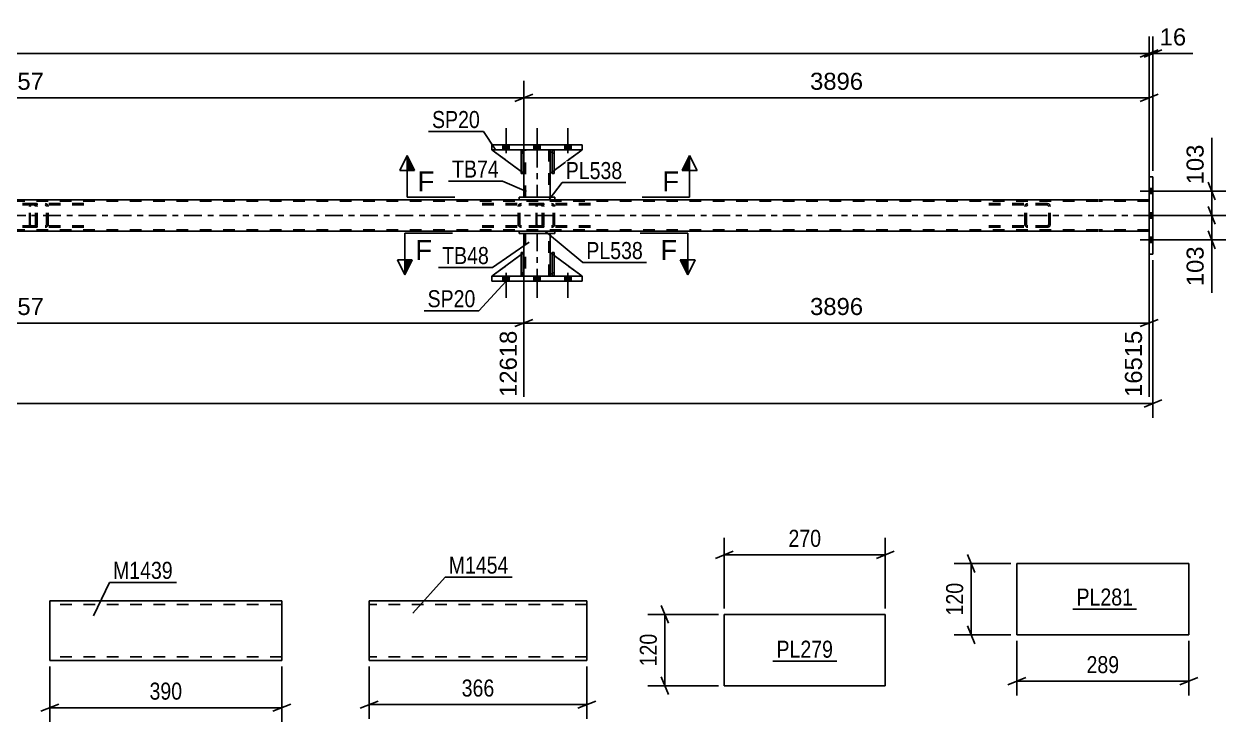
# Model space of a CAD drawing. Header units: millimetres. Extents: x 0 to 841, y 0 to 594.
# Drawn here: x 508.8 to 710.8, y 143.6 to 260.9 of the extents above; entities that cross this region are included whole.
import ezdxf

# ---------------------------------------------------------------- set-up
doc = ezdxf.new("R2010")
doc.units = ezdxf.units.MM
doc.linetypes.add('DXK_LINE_DOT2', pattern=[3.9198, 1.9599, -1.9599])
doc.linetypes.add('DXK_LINE_DOT3', pattern=[5.9187, 2.979, -0.9799, 0.9799, -0.9799])
doc.styles.add('Arial', font='ARIAL.TTF', dxfattribs={"height": 0.2})
doc.styles.add('Arial Narrow', font='ARIALN.TTF', dxfattribs={"height": 0.2})

# ---------------------------------------------------------------- blocks, each defined once
blk = doc.blocks.new('Part-317311778-6881 - 6875')
at = {"color": 2, "linetype": 'Continuous'}
for p, q in [((566.83, 163.92), (566.83, 162.72)), ((603.43, 163.92), (566.83, 163.92)), ((603.43, 163.82), (603.43, 163.92)), ((603.43, 163.82), (603.43, 162.72)), ((566.83, 154.66), (566.83, 162.72)), ((603.43, 162.72), (603.43, 153.92)), ((566.83, 154.01), (566.83, 154.66)), ((566.83, 153.92), (566.83, 154.01)), ((603.43, 153.92), (566.83, 153.92))]:
    blk.add_line(p, q, dxfattribs=at)
at = {"color": 7, "linetype": 'DXK_LINE_DOT2'}
for p, q in [((603.43, 163.32), (566.83, 163.32)), ((603.43, 163.56), (603.43, 162.72)), ((566.83, 154.66), (566.83, 154.27)), ((566.83, 154.52), (566.83, 154.56)), ((603.43, 154.52), (566.83, 154.52)), ((566.83, 153.92), (566.83, 153.92)), ((603.43, 154.56), (603.43, 154.66)), ((603.43, 154.52), (603.43, 154.56)), ((603.43, 154.52), (603.43, 154.56))]:
    blk.add_line(p, q, dxfattribs=at)
blk = doc.blocks.new('Part-317311778-4478 - 4224')
at = {"color": 2, "linetype": 'Continuous'}
for p, q in [((115.52, 231.39), (689.3, 231.39)), ((689.4, 231.39), (697.92, 231.39)), ((592.05, 226.11), (427.78, 226.11)), ((689.3, 226.11), (598.05, 226.11)), ((697.92, 226.11), (689.4, 226.11))]:
    blk.add_line(p, q, dxfattribs=at)
at = {"color": 7, "linetype": 'DXK_LINE_DOT2'}
for p, q in [((689.3, 231.15), (115.52, 231.15)), ((697.92, 231.15), (689.4, 231.15)), ((697.92, 231.39), (697.92, 226.11)), ((697.92, 226.11), (697.92, 231.39)), ((697.92, 231.15), (697.92, 231.15)), ((689.3, 226.35), (115.52, 226.35)), ((697.92, 226.35), (689.4, 226.35)), ((697.92, 226.35), (697.92, 226.35)), ((598.05, 226.11), (592.05, 226.11)), ((697.92, 226.11), (697.92, 226.11))]:
    blk.add_line(p, q, dxfattribs=at)
at = {"color": 7, "linetype": 'DXK_LINE_DOT3'}
for p, q in [((115.52, 228.75), (689.3, 228.75)), ((689.4, 228.75), (697.92, 228.75))]:
    blk.add_line(p, q, dxfattribs=at)
blk = doc.blocks.new('Bolt-317311778-4229 - 4224')
at = {"linetype": 'Continuous'}
for points in [[(590.37, 240.59), (589.33, 240.59), (589.33, 239.79), (590.37, 239.79)], [(590.37, 240.59), (589.33, 240.59), (589.33, 239.79), (590.37, 239.79)], [(590.37, 240.59), (589.33, 240.59), (589.33, 239.79), (590.37, 239.79)], [(595.57, 240.59), (594.53, 240.59), (594.53, 239.79), (595.57, 239.79)], [(595.57, 240.59), (594.53, 240.59), (594.53, 239.79), (595.57, 239.79)], [(600.77, 240.59), (599.73, 240.59), (599.73, 239.79), (600.77, 239.79)], [(600.77, 240.59), (599.73, 240.59), (599.73, 239.79), (600.77, 239.79)], [(600.77, 240.59), (599.73, 240.59), (599.73, 239.79), (600.77, 239.79)]]:
    blk.add_hatch(color=1, dxfattribs=at).paths.add_polyline_path(points)
at = {"color": 1, "linetype": 'Continuous'}
for p, q in [((589.85, 239.19), (589.85, 243.39)), ((589.85, 239.19), (589.85, 243.39)), ((589.85, 239.19), (589.85, 243.39)), ((595.05, 239.19), (595.05, 243.39)), ((595.05, 239.19), (595.05, 243.39)), ((600.25, 239.19), (600.25, 243.39)), ((600.25, 239.19), (600.25, 243.39)), ((600.25, 239.19), (600.25, 243.39)), ((589.33, 239.79), (589.33, 240.59)), ((589.33, 239.79), (589.33, 240.59)), ((589.33, 239.79), (589.33, 240.59)), ((590.37, 239.79), (590.37, 240.59)), ((590.37, 239.79), (590.37, 240.59)), ((590.37, 239.79), (590.37, 240.59)), ((594.53, 239.79), (594.53, 240.59)), ((594.53, 239.79), (594.53, 240.59)), ((595.57, 239.79), (595.57, 240.59)), ((595.57, 239.79), (595.57, 240.59)), ((599.73, 239.79), (599.73, 240.59)), ((599.73, 239.79), (599.73, 240.59)), ((599.73, 239.79), (599.73, 240.59)), ((600.77, 239.79), (600.77, 240.59)), ((600.77, 239.79), (600.77, 240.59)), ((600.77, 239.79), (600.77, 240.59))]:
    blk.add_line(p, q, dxfattribs=at)
blk = doc.blocks.new('Bolt-317311778-4246 - 4224')
at = {"linetype": 'Continuous'}
for points in [[(589.33, 217.71), (590.37, 217.71), (590.37, 218.51), (589.33, 218.51)], [(589.33, 217.71), (590.37, 217.71), (590.37, 218.51), (589.33, 218.51)], [(589.33, 217.71), (590.37, 217.71), (590.37, 218.51), (589.33, 218.51)], [(594.53, 217.71), (595.57, 217.71), (595.57, 218.51), (594.53, 218.51)], [(594.53, 217.71), (595.57, 217.71), (595.57, 218.51), (594.53, 218.51)], [(599.73, 217.71), (600.77, 217.71), (600.77, 218.51), (599.73, 218.51)], [(599.73, 217.71), (600.77, 217.71), (600.77, 218.51), (599.73, 218.51)], [(599.73, 217.71), (600.77, 217.71), (600.77, 218.51), (599.73, 218.51)]]:
    blk.add_hatch(color=1, dxfattribs=at).paths.add_polyline_path(points)
at = {"color": 1, "linetype": 'Continuous'}
for p, q in [((589.33, 218.51), (589.33, 217.71)), ((589.33, 218.51), (589.33, 217.71)), ((589.33, 218.51), (589.33, 217.71)), ((589.85, 219.11), (589.85, 214.91)), ((589.85, 219.11), (589.85, 214.91)), ((589.85, 219.11), (589.85, 214.91)), ((590.37, 218.51), (590.37, 217.71)), ((590.37, 218.51), (590.37, 217.71)), ((590.37, 218.51), (590.37, 217.71)), ((594.53, 218.51), (594.53, 217.71)), ((594.53, 218.51), (594.53, 217.71)), ((595.05, 219.11), (595.05, 214.91)), ((595.05, 219.11), (595.05, 214.91)), ((595.57, 218.51), (595.57, 217.71)), ((595.57, 218.51), (595.57, 217.71)), ((599.73, 218.51), (599.73, 217.71)), ((599.73, 218.51), (599.73, 217.71)), ((599.73, 218.51), (599.73, 217.71)), ((600.25, 219.11), (600.25, 214.91)), ((600.25, 219.11), (600.25, 214.91)), ((600.25, 219.11), (600.25, 214.91)), ((600.77, 218.51), (600.77, 217.71)), ((600.77, 218.51), (600.77, 217.71)), ((600.77, 218.51), (600.77, 217.71))]:
    blk.add_line(p, q, dxfattribs=at)
blk = doc.blocks.new('Part-317311778-4274 - 4224')
at = {"color": 2, "linetype": 'Continuous'}
for p, q in [((697.92, 235.25), (697.92, 235.25)), ((697.92, 222.25), (697.92, 235.25)), ((698.56, 235.25), (697.92, 235.25)), ((698.56, 235.25), (698.56, 235.25)), ((698.56, 235.25), (698.56, 222.25)), ((697.92, 222.25), (697.92, 222.25)), ((697.92, 222.25), (698.56, 222.25)), ((698.56, 222.25), (698.56, 222.25))]:
    blk.add_line(p, q, dxfattribs=at)
at = {"color": 7, "linetype": 'DXK_LINE_DOT2'}
for p, q in [((697.92, 222.25), (697.92, 235.25)), ((698.56, 222.25), (698.56, 235.25))]:
    blk.add_line(p, q, dxfattribs=at)
blk = doc.blocks.new('Part-317311778-4396 - 4224')
at = {"color": 7, "linetype": 'DXK_LINE_DOT2'}
for p, q in [((597.92, 222.51), (597.6, 222.51)), ((597.6, 219.11), (597.6, 222.51)), ((597.6, 222.51), (597.6, 218.51)), ((597.92, 222.51), (597.92, 219.11)), ((597.92, 218.51), (597.92, 222.51)), ((597.92, 219.11), (597.6, 219.11)), ((597.6, 218.51), (597.6, 219.11)), ((597.92, 218.51), (597.6, 218.51)), ((597.92, 219.11), (597.92, 218.51)), ((597.92, 218.51), (597.92, 218.51))]:
    blk.add_line(p, q, dxfattribs=at)
blk = doc.blocks.new('Part-317311778-4276 - 4224')
at = {"color": 7, "linetype": 'DXK_LINE_DOT2'}
for p, q in [((680.79, 230.75), (669.94, 230.75)), ((680.79, 230.51), (669.94, 230.51)), ((677.08, 230.45), (677.04, 230.27)), ((677.04, 227.23), (677.04, 230.27)), ((677.3, 230.27), (677.32, 230.36)), ((677.3, 227.23), (677.3, 230.27)), ((677.32, 230.36), (677.37, 230.44)), ((677.55, 230.75), (677.36, 230.71)), ((677.37, 230.44), (677.46, 230.49)), ((677.46, 230.49), (677.55, 230.51)), ((680.98, 230.71), (680.79, 230.75)), ((680.79, 230.51), (680.89, 230.49)), ((680.89, 230.49), (680.97, 230.44)), ((680.97, 230.44), (681.03, 230.36)), ((681.03, 230.36), (681.04, 230.27)), ((681.04, 227.23), (681.04, 230.27)), ((681.3, 230.27), (681.26, 230.45)), ((681.3, 227.23), (681.3, 230.27)), ((680.79, 226.99), (669.94, 226.99)), ((680.79, 226.75), (669.94, 226.75)), ((677.04, 227.23), (677.08, 227.04)), ((677.32, 227.14), (677.3, 227.23)), ((677.37, 227.06), (677.32, 227.14)), ((677.36, 226.78), (677.55, 226.75)), ((677.46, 227.01), (677.37, 227.06)), ((677.55, 226.99), (677.46, 227.01)), ((680.89, 227.01), (680.79, 226.99)), ((680.79, 226.75), (680.98, 226.78)), ((680.97, 227.06), (680.89, 227.01)), ((681.03, 227.14), (680.97, 227.06)), ((681.04, 227.23), (681.03, 227.14)), ((681.26, 227.04), (681.3, 227.23))]:
    blk.add_line(p, q, dxfattribs=at)
for centre, start, end in [((677.53, 230.25), 110.7583, 155.6801), ((680.81, 230.25), 24.3199, 69.2417), ((677.53, 227.25), 204.3199, 249.2417), ((680.81, 227.25), 290.7583, 335.6801)]:
    blk.add_arc(centre, 0.496, start, end, dxfattribs=at)
blk = doc.blocks.new('Part-317311778-4398 - 4224')
at = {"color": 7, "linetype": 'DXK_LINE_DOT2'}
for p, q in [((592.72, 222.41), (592.4, 222.18)), ((592.85, 219.11), (592.85, 222.51)), ((587.45, 218.51), (587.45, 218.51)), ((587.45, 218.51), (592.25, 218.51)), ((592.85, 219.11), (592.25, 218.51)), ((592.72, 218.98), (592.4, 218.66))]:
    blk.add_line(p, q, dxfattribs=at)
at = {"color": 2, "linetype": 'Continuous'}
for p, q in [((592.85, 222.51), (592.72, 222.41)), ((592.85, 219.11), (592.85, 222.51)), ((592.4, 222.18), (587.45, 218.51)), ((592.4, 218.66), (592.25, 218.51)), ((592.85, 219.11), (592.72, 218.98)), ((592.85, 219.11), (592.85, 219.11))]:
    blk.add_line(p, q, dxfattribs=at)
blk = doc.blocks.new('Part-317311778-4341 - 4224')
at = {"color": 7, "linetype": 'DXK_LINE_DOT2'}
for p, q in [((509.79, 230.45), (509.77, 230.27)), ((509.77, 227.23), (509.77, 230.27)), ((509.85, 230.61), (509.79, 230.45)), ((509.94, 230.71), (509.85, 230.61)), ((509.9, 230.27), (509.91, 230.36)), ((509.9, 227.23), (509.9, 230.27)), ((509.91, 230.36), (509.94, 230.44)), ((510.04, 230.75), (509.94, 230.71)), ((509.94, 230.44), (509.99, 230.49)), ((509.99, 230.49), (510.04, 230.51)), ((518.9, 230.75), (510.04, 230.75)), ((518.9, 230.51), (510.04, 230.51)), ((511.03, 230.51), (511.03, 230.75)), ((512.57, 230.71), (512.37, 230.75)), ((512.37, 230.51), (512.47, 230.49)), ((512.47, 230.49), (512.55, 230.44)), ((512.55, 230.44), (512.61, 230.36)), ((512.61, 230.36), (512.63, 230.27)), ((512.63, 227.23), (512.63, 230.27)), ((512.88, 230.27), (512.84, 230.45)), ((512.88, 227.23), (512.88, 230.27)), ((509.77, 227.23), (509.79, 227.04)), ((509.79, 227.04), (509.85, 226.89)), ((509.85, 226.89), (509.94, 226.78)), ((509.91, 227.14), (509.9, 227.23)), ((509.94, 227.06), (509.91, 227.14)), ((509.99, 227.01), (509.94, 227.06)), ((509.94, 226.78), (510.04, 226.75)), ((510.04, 226.99), (509.99, 227.01)), ((518.9, 226.99), (510.04, 226.99)), ((518.9, 226.75), (510.04, 226.75)), ((511.03, 226.75), (511.03, 226.99)), ((512.47, 227.01), (512.37, 226.99)), ((512.37, 226.75), (512.57, 226.78)), ((512.55, 227.06), (512.47, 227.01)), ((512.61, 227.14), (512.55, 227.06)), ((512.63, 227.23), (512.61, 227.14)), ((512.84, 227.04), (512.88, 227.23))]:
    blk.add_line(p, q, dxfattribs=at)
for centre, start, end in [((512.39, 230.25), 23.8494, 68.8059), ((512.39, 227.24), 291.1941, 336.1506)]:
    blk.add_arc(centre, 0.492, start, end, dxfattribs=at)
blk = doc.blocks.new('Part-317311778-4359 - 4224')
at = {"color": 2, "linetype": 'Continuous'}
for p, q in [((587.45, 218.51), (602.65, 218.51)), ((587.45, 218.51), (587.45, 217.71)), ((602.65, 218.51), (602.65, 217.71)), ((602.65, 217.71), (587.45, 217.71))]:
    blk.add_line(p, q, dxfattribs=at)
at = {"color": 7, "linetype": 'DXK_LINE_DOT2'}
for p, q in [((587.45, 217.71), (587.45, 218.51)), ((602.65, 218.51), (602.65, 217.71))]:
    blk.add_line(p, q, dxfattribs=at)
blk = doc.blocks.new('Part-317311778-4402 - 4224')
at = {"color": 7, "linetype": 'DXK_LINE_DOT2'}
for p, q in [((592.85, 235.79), (587.45, 239.79)), ((587.45, 239.79), (592.25, 239.79)), ((592.25, 239.79), (592.85, 239.19)), ((592.85, 239.19), (592.25, 239.79)), ((592.85, 239.19), (592.85, 235.79)), ((592.85, 239.19), (592.85, 239.19)), ((592.85, 239.19), (592.85, 235.79))]:
    blk.add_line(p, q, dxfattribs=at)
blk = doc.blocks.new('Part-317311778-4400 - 4224')
at = {"color": 2, "linetype": 'Continuous'}
for p, q in [((597.25, 219.11), (597.25, 222.51)), ((597.25, 222.51), (597.6, 222.25)), ((602.65, 218.51), (597.92, 222.01)), ((597.6, 218.75), (597.25, 219.11))]:
    blk.add_line(p, q, dxfattribs=at)
at = {"color": 7, "linetype": 'DXK_LINE_DOT2'}
for p, q in [((597.92, 222.01), (597.6, 222.25)), ((597.6, 218.75), (597.85, 218.51)), ((597.85, 218.51), (602.65, 218.51))]:
    blk.add_line(p, q, dxfattribs=at)
blk = doc.blocks.new('Part-317311778-4354 - 4224')
at = {"color": 7, "linetype": 'DXK_LINE_DOT2'}
for p, q in [((597.85, 239.79), (597.25, 239.19)), ((597.25, 235.79), (602.65, 239.79)), ((597.25, 239.19), (597.25, 235.79)), ((602.65, 239.79), (597.85, 239.79))]:
    blk.add_line(p, q, dxfattribs=at)
blk = doc.blocks.new('Part-317311778-4303 - 4224')
at = {"color": 7, "linetype": 'DXK_LINE_DOT2'}
for p, q in [((594.92, 230.45), (594.9, 230.27)), ((594.9, 227.23), (594.9, 230.27)), ((594.98, 230.61), (594.92, 230.45)), ((595.07, 230.71), (594.98, 230.61)), ((595.04, 230.27), (595.05, 230.36)), ((595.04, 227.23), (595.04, 230.27)), ((595.05, 230.36), (595.08, 230.44)), ((595.17, 230.75), (595.07, 230.71)), ((595.08, 230.44), (595.12, 230.49)), ((595.12, 230.49), (595.17, 230.51)), ((604.03, 230.75), (595.17, 230.75)), ((604.03, 230.51), (595.17, 230.51)), ((596.17, 230.51), (596.17, 230.75)), ((597.7, 230.71), (597.51, 230.75)), ((597.51, 230.51), (597.6, 230.49)), ((597.6, 230.49), (597.69, 230.44)), ((597.69, 230.44), (597.74, 230.36)), ((597.74, 230.36), (597.76, 230.27)), ((597.76, 227.23), (597.76, 230.27)), ((598.01, 230.27), (597.97, 230.45)), ((598.01, 227.23), (598.01, 230.27)), ((594.9, 227.23), (594.92, 227.04)), ((594.92, 227.04), (594.98, 226.89)), ((594.98, 226.89), (595.07, 226.78)), ((595.05, 227.14), (595.04, 227.23)), ((595.08, 227.06), (595.05, 227.14)), ((595.07, 226.78), (595.17, 226.75)), ((595.12, 227.01), (595.08, 227.06)), ((595.17, 226.99), (595.12, 227.01)), ((604.03, 226.99), (595.17, 226.99)), ((604.03, 226.75), (595.17, 226.75)), ((596.17, 226.75), (596.17, 226.99)), ((597.6, 227.01), (597.51, 226.99)), ((597.51, 226.75), (597.7, 226.78)), ((597.69, 227.06), (597.6, 227.01)), ((597.74, 227.14), (597.69, 227.06)), ((597.76, 227.23), (597.74, 227.14)), ((597.97, 227.04), (598.01, 227.23))]:
    blk.add_line(p, q, dxfattribs=at)
for centre, start, end in [((597.52, 230.25), 23.8494, 68.8059), ((597.52, 227.24), 291.1941, 336.1506)]:
    blk.add_arc(centre, 0.492, start, end, dxfattribs=at)
blk = doc.blocks.new('Part-317311778-4336 - 4224')
at = {"color": 7, "linetype": 'DXK_LINE_DOT2'}
for p, q in [((595.66, 230.75), (584.8, 230.75)), ((595.66, 230.51), (584.8, 230.51)), ((591.95, 230.45), (591.91, 230.27)), ((591.91, 227.23), (591.91, 230.27)), ((592.16, 230.27), (592.18, 230.36)), ((592.16, 227.23), (592.16, 230.27)), ((592.18, 230.36), (592.24, 230.44)), ((592.42, 230.75), (592.22, 230.71)), ((592.24, 230.44), (592.32, 230.49)), ((592.32, 230.49), (592.42, 230.51)), ((595.85, 230.71), (595.66, 230.75)), ((595.66, 230.51), (595.75, 230.49)), ((595.75, 230.49), (595.84, 230.44)), ((595.84, 230.44), (595.89, 230.36)), ((595.89, 230.36), (595.91, 230.27)), ((595.91, 227.23), (595.91, 230.27)), ((596.17, 230.27), (596.13, 230.45)), ((596.17, 227.23), (596.17, 230.27)), ((595.66, 226.99), (584.8, 226.99)), ((595.66, 226.75), (584.8, 226.75)), ((591.91, 227.23), (591.95, 227.04)), ((592.18, 227.14), (592.16, 227.23)), ((592.24, 227.06), (592.18, 227.14)), ((592.22, 226.78), (592.42, 226.75)), ((592.32, 227.01), (592.24, 227.06)), ((592.42, 226.99), (592.32, 227.01)), ((595.75, 227.01), (595.66, 226.99)), ((595.66, 226.75), (595.85, 226.78)), ((595.84, 227.06), (595.75, 227.01)), ((595.89, 227.14), (595.84, 227.06)), ((595.91, 227.23), (595.89, 227.14)), ((596.13, 227.04), (596.17, 227.23))]:
    blk.add_line(p, q, dxfattribs=at)
for centre, start, end in [((592.4, 230.25), 110.7583, 155.6801), ((595.67, 230.25), 24.3199, 69.2417), ((592.4, 227.25), 204.3199, 249.2417), ((595.67, 227.25), 290.7583, 335.6801)]:
    blk.add_arc(centre, 0.496, start, end, dxfattribs=at)
blk = doc.blocks.new('Part-317311778-4337 - 4224')
at = {"color": 7, "linetype": 'DXK_LINE_DOT2'}
for p, q in [((510.52, 230.75), (499.67, 230.75)), ((510.52, 230.51), (499.67, 230.51)), ((506.81, 230.45), (506.78, 230.27)), ((506.78, 227.23), (506.78, 230.27)), ((507.03, 230.27), (507.05, 230.36)), ((507.03, 227.23), (507.03, 230.27)), ((507.05, 230.36), (507.11, 230.44)), ((507.29, 230.75), (507.09, 230.71)), ((507.11, 230.44), (507.19, 230.49)), ((507.19, 230.49), (507.29, 230.51)), ((510.72, 230.71), (510.52, 230.75)), ((510.52, 230.51), (510.62, 230.49)), ((510.62, 230.49), (510.7, 230.44)), ((510.7, 230.44), (510.76, 230.36)), ((510.76, 230.36), (510.78, 230.27)), ((510.78, 227.23), (510.78, 230.27)), ((511.03, 230.27), (510.99, 230.45)), ((511.03, 227.23), (511.03, 230.27)), ((510.52, 226.99), (499.67, 226.99)), ((510.52, 226.75), (499.67, 226.75)), ((506.78, 227.23), (506.81, 227.04)), ((507.05, 227.14), (507.03, 227.23)), ((507.11, 227.06), (507.05, 227.14)), ((507.09, 226.78), (507.29, 226.75)), ((507.19, 227.01), (507.11, 227.06)), ((507.29, 226.99), (507.19, 227.01)), ((510.62, 227.01), (510.52, 226.99)), ((510.52, 226.75), (510.72, 226.78)), ((510.7, 227.06), (510.62, 227.01)), ((510.76, 227.14), (510.7, 227.06)), ((510.78, 227.23), (510.76, 227.14)), ((510.99, 227.04), (511.03, 227.23))]:
    blk.add_line(p, q, dxfattribs=at)
for centre, start, end in [((507.27, 230.25), 110.7583, 155.6801), ((510.54, 230.25), 24.3199, 69.2417), ((507.27, 227.25), 204.3199, 249.2417), ((510.54, 227.25), 290.7583, 335.6801)]:
    blk.add_arc(centre, 0.496, start, end, dxfattribs=at)
blk = doc.blocks.new('Part-317311778-4364 - 4224')
at = {"color": 2, "linetype": 'Continuous'}
for p, q in [((587.45, 239.79), (587.45, 240.59)), ((587.45, 240.59), (602.65, 240.59)), ((602.65, 240.59), (602.65, 239.79)), ((602.65, 239.79), (587.45, 239.79))]:
    blk.add_line(p, q, dxfattribs=at)
blk = doc.blocks.new('Part-317311778-4397 - 4224')
at = {"color": 7, "linetype": 'DXK_LINE_DOT2'}
for p, q in [((592.72, 222.51), (592.4, 222.51)), ((592.4, 219.11), (592.4, 222.51)), ((592.4, 218.51), (592.4, 222.51)), ((592.72, 222.51), (592.72, 219.11)), ((592.72, 218.51), (592.72, 222.51)), ((592.72, 219.11), (592.4, 219.11)), ((592.4, 218.51), (592.4, 219.11)), ((592.72, 218.51), (592.4, 218.51)), ((592.72, 219.11), (592.72, 218.51)), ((592.72, 218.51), (592.72, 218.51))]:
    blk.add_line(p, q, dxfattribs=at)
blk = doc.blocks.new('Part-317311778-4399 - 4224')
at = {"color": 7, "linetype": 'DXK_LINE_DOT2'}
for p, q in [((592.85, 222.51), (587.45, 218.51)), ((592.85, 219.11), (592.85, 222.51)), ((592.85, 222.51), (592.85, 219.11)), ((587.45, 218.51), (592.25, 218.51)), ((592.25, 218.51), (592.85, 219.11)), ((592.85, 219.11), (592.25, 218.51)), ((592.85, 219.11), (592.85, 219.11))]:
    blk.add_line(p, q, dxfattribs=at)
blk = doc.blocks.new('Part-317311778-4401 - 4224')
at = {"color": 7, "linetype": 'DXK_LINE_DOT2'}
for p, q in [((597.25, 219.11), (597.25, 222.51)), ((597.25, 222.51), (602.65, 218.51)), ((597.85, 218.51), (597.25, 219.11)), ((602.65, 218.51), (597.85, 218.51))]:
    blk.add_line(p, q, dxfattribs=at)
blk = doc.blocks.new('Part-317311778-4403 - 4224')
at = {"color": 2, "linetype": 'Continuous'}
for p, q in [((597.6, 239.54), (597.25, 239.19)), ((597.25, 239.19), (597.25, 235.79)), ((602.65, 239.79), (597.92, 236.29)), ((597.25, 235.79), (597.6, 236.05))]:
    blk.add_line(p, q, dxfattribs=at)
at = {"color": 7, "linetype": 'DXK_LINE_DOT2'}
for p, q in [((597.85, 239.79), (597.6, 239.54)), ((602.65, 239.79), (597.85, 239.79)), ((602.65, 239.79), (602.65, 239.79)), ((602.65, 239.79), (602.65, 239.79)), ((597.92, 236.29), (597.6, 236.05))]:
    blk.add_line(p, q, dxfattribs=at)
blk = doc.blocks.new('Part-317311778-4408 - 4224')
at = {"color": 2, "linetype": 'Continuous'}
for p, q in [((598.05, 226.11), (592.05, 226.11)), ((592.05, 226.11), (592.05, 225.71)), ((598.05, 225.71), (592.05, 225.71)), ((598.05, 226.11), (598.05, 225.71))]:
    blk.add_line(p, q, dxfattribs=at)
blk = doc.blocks.new('Part-317311778-4423 - 4224')
at = {"color": 2, "linetype": 'Continuous'}
for p, q in [((592.85, 222.51), (592.85, 225.71)), ((597.25, 222.51), (597.25, 225.71)), ((592.85, 218.51), (592.85, 219.11)), ((597.25, 219.11), (597.25, 218.51))]:
    blk.add_line(p, q, dxfattribs=at)
at = {"color": 7, "linetype": 'DXK_LINE_DOT2'}
for p, q in [((597.25, 225.71), (592.85, 225.71)), ((593.09, 225.71), (593.09, 218.51)), ((597.01, 218.51), (597.01, 225.71)), ((592.85, 219.11), (592.85, 222.51)), ((597.25, 219.11), (597.25, 222.51)), ((597.25, 218.51), (592.85, 218.51))]:
    blk.add_line(p, q, dxfattribs=at)
at = {"color": 7, "linetype": 'DXK_LINE_DOT3'}
blk.add_line((595.05, 225.71), (595.05, 218.51), dxfattribs=at)
blk = doc.blocks.new('Part-317311778-4424 - 4224')
at = {"color": 2, "linetype": 'Continuous'}
for p, q in [((597.6, 218.51), (597.6, 222.51)), ((597.6, 222.51), (597.92, 222.51)), ((597.92, 218.51), (597.92, 222.51)), ((597.6, 218.51), (597.6, 218.51)), ((597.92, 218.51), (597.6, 218.51))]:
    blk.add_line(p, q, dxfattribs=at)
at = {"color": 7, "linetype": 'DXK_LINE_DOT2'}
for p, q in [((597.6, 222.51), (597.6, 219.11)), ((597.92, 219.11), (597.92, 222.51)), ((597.6, 219.11), (597.6, 218.51)), ((597.6, 219.11), (597.92, 219.11)), ((597.6, 218.51), (597.6, 218.51)), ((597.6, 218.51), (597.6, 218.51)), ((597.92, 218.51), (597.92, 219.11)), ((597.92, 218.51), (597.92, 218.51))]:
    blk.add_line(p, q, dxfattribs=at)
blk = doc.blocks.new('Part-317311778-4425 - 4224')
at = {"color": 2, "linetype": 'Continuous'}
for p, q in [((592.4, 218.51), (592.4, 222.51)), ((592.4, 222.51), (592.72, 222.51)), ((592.72, 218.51), (592.72, 222.51)), ((592.4, 218.51), (592.4, 218.51)), ((592.72, 218.51), (592.4, 218.51))]:
    blk.add_line(p, q, dxfattribs=at)
at = {"color": 7, "linetype": 'DXK_LINE_DOT2'}
for p, q in [((592.4, 222.51), (592.4, 219.11)), ((592.72, 219.11), (592.72, 222.51)), ((592.4, 219.11), (592.4, 218.51)), ((592.4, 219.11), (592.72, 219.11)), ((592.4, 218.51), (592.4, 218.51)), ((592.4, 218.51), (592.4, 218.51)), ((592.72, 218.51), (592.72, 219.11)), ((592.72, 218.51), (592.72, 218.51))]:
    blk.add_line(p, q, dxfattribs=at)
blk = doc.blocks.new('Part-317311778-4483 - 4224')
at = {"color": 2, "linetype": 'Continuous'}
for p, q in [((598.05, 231.79), (592.05, 231.79)), ((592.05, 231.79), (592.05, 231.39)), ((598.05, 231.39), (592.05, 231.39)), ((598.05, 231.79), (598.05, 231.39))]:
    blk.add_line(p, q, dxfattribs=at)
blk = doc.blocks.new('Part-317311778-4484 - 4224')
at = {"color": 2, "linetype": 'Continuous'}
for p, q in [((592.72, 239.79), (592.4, 239.79)), ((592.4, 239.79), (592.4, 235.79)), ((592.72, 239.79), (592.72, 239.79)), ((592.72, 239.79), (592.72, 235.79)), ((592.72, 235.79), (592.4, 235.79))]:
    blk.add_line(p, q, dxfattribs=at)
at = {"color": 7, "linetype": 'DXK_LINE_DOT2'}
for p, q in [((592.4, 239.79), (592.4, 239.19)), ((592.4, 239.79), (592.4, 239.79)), ((592.72, 239.19), (592.4, 239.19)), ((592.4, 239.19), (592.4, 235.79)), ((592.72, 239.19), (592.72, 239.79)), ((592.72, 239.79), (592.72, 239.79)), ((592.72, 235.79), (592.72, 239.19))]:
    blk.add_line(p, q, dxfattribs=at)
blk = doc.blocks.new('Part-317311778-4485 - 4224')
at = {"color": 7, "linetype": 'DXK_LINE_DOT2'}
for p, q in [((597.6, 239.19), (597.6, 239.79)), ((597.6, 239.79), (597.6, 239.79)), ((597.6, 239.79), (597.6, 235.79)), ((597.6, 239.79), (597.92, 239.79)), ((597.6, 235.79), (597.6, 239.19)), ((597.6, 239.19), (597.92, 239.19)), ((597.92, 239.79), (597.92, 239.19)), ((597.92, 235.79), (597.92, 239.79)), ((597.92, 239.19), (597.92, 235.79)), ((597.6, 235.79), (597.92, 235.79))]:
    blk.add_line(p, q, dxfattribs=at)
blk = doc.blocks.new('Part-317311778-4486 - 4224')
at = {"color": 7, "linetype": 'DXK_LINE_DOT2'}
for p, q in [((592.4, 239.19), (592.4, 239.79)), ((592.4, 239.79), (592.4, 239.79)), ((592.4, 239.79), (592.4, 235.79)), ((592.4, 239.79), (592.72, 239.79)), ((592.4, 235.79), (592.4, 239.19)), ((592.4, 239.19), (592.72, 239.19)), ((592.72, 239.79), (592.72, 239.19)), ((592.72, 235.79), (592.72, 239.79)), ((592.72, 239.19), (592.72, 235.79)), ((592.4, 235.79), (592.72, 235.79))]:
    blk.add_line(p, q, dxfattribs=at)
blk = doc.blocks.new('Part-317311778-4487 - 4224')
at = {"color": 2, "linetype": 'Continuous'}
for p, q in [((592.4, 236.12), (587.45, 239.79)), ((592.4, 239.64), (592.25, 239.79)), ((592.85, 239.19), (592.72, 239.32)), ((592.85, 239.19), (592.85, 239.19)), ((592.85, 235.79), (592.85, 239.19)), ((592.72, 235.88), (592.85, 235.79)), ((592.85, 235.79), (592.85, 235.79))]:
    blk.add_line(p, q, dxfattribs=at)
at = {"color": 7, "linetype": 'DXK_LINE_DOT2'}
for p, q in [((592.25, 239.79), (587.45, 239.79)), ((587.45, 239.79), (587.45, 239.79)), ((592.25, 239.79), (592.85, 239.19)), ((592.72, 239.32), (592.4, 239.64)), ((592.85, 239.19), (592.85, 235.79)), ((592.72, 235.88), (592.4, 236.12))]:
    blk.add_line(p, q, dxfattribs=at)
blk = doc.blocks.new('Bolt-317311778-4493 - 4224')
at = {"linetype": 'Continuous'}
for points in [[(697.92, 233.29), (697.92, 232.41), (698.56, 232.41), (698.56, 233.29)], [(697.92, 233.29), (697.92, 232.41), (698.56, 232.41), (698.56, 233.29)], [(697.92, 233.29), (697.92, 232.41), (698.56, 232.41), (698.56, 233.29)], [(697.92, 229.17), (697.92, 228.29), (698.56, 228.29), (698.56, 229.17)], [(697.92, 229.17), (697.92, 228.29), (698.56, 228.29), (698.56, 229.17)], [(697.92, 225.09), (697.92, 224.21), (698.56, 224.21), (698.56, 225.09)], [(697.92, 225.09), (697.92, 224.21), (698.56, 224.21), (698.56, 225.09)], [(697.92, 225.09), (697.92, 224.21), (698.56, 224.21), (698.56, 225.09)]]:
    blk.add_hatch(color=1, dxfattribs=at).paths.add_polyline_path(points)
at = {"color": 1, "linetype": 'Continuous'}
for p, q in [((699.72, 232.85), (696.4, 232.85)), ((699.72, 232.85), (696.4, 232.85)), ((699.72, 232.85), (696.4, 232.85)), ((698.56, 233.29), (697.92, 233.29)), ((698.56, 233.29), (697.92, 233.29)), ((698.56, 233.29), (697.92, 233.29)), ((698.56, 232.41), (697.92, 232.41)), ((698.56, 232.41), (697.92, 232.41)), ((698.56, 232.41), (697.92, 232.41)), ((699.72, 228.73), (696.4, 228.73)), ((699.72, 228.73), (696.4, 228.73)), ((698.56, 229.17), (697.92, 229.17)), ((698.56, 229.17), (697.92, 229.17)), ((698.56, 228.29), (697.92, 228.29)), ((698.56, 228.29), (697.92, 228.29)), ((699.72, 224.65), (696.4, 224.65)), ((699.72, 224.65), (696.4, 224.65)), ((699.72, 224.65), (696.4, 224.65)), ((698.56, 225.09), (697.92, 225.09)), ((698.56, 225.09), (697.92, 225.09)), ((698.56, 225.09), (697.92, 225.09)), ((698.56, 224.21), (697.92, 224.21)), ((698.56, 224.21), (697.92, 224.21)), ((698.56, 224.21), (697.92, 224.21))]:
    blk.add_line(p, q, dxfattribs=at)
blk = doc.blocks.new('Part-317311778-4504 - 4224')
at = {"color": 2, "linetype": 'Continuous'}
for p, q in [((592.85, 239.79), (592.85, 239.19)), ((597.25, 239.79), (597.25, 239.19)), ((592.85, 235.79), (592.85, 231.79)), ((597.25, 235.79), (597.25, 231.79))]:
    blk.add_line(p, q, dxfattribs=at)
at = {"color": 7, "linetype": 'DXK_LINE_DOT2'}
for p, q in [((592.85, 239.79), (597.25, 239.79)), ((592.85, 239.19), (592.85, 235.79)), ((593.09, 231.79), (593.09, 239.79)), ((597.01, 239.79), (597.01, 231.79)), ((597.25, 239.19), (597.25, 235.79)), ((597.25, 231.79), (592.85, 231.79))]:
    blk.add_line(p, q, dxfattribs=at)
at = {"color": 7, "linetype": 'DXK_LINE_DOT3'}
blk.add_line((595.05, 239.79), (595.05, 231.79), dxfattribs=at)
blk = doc.blocks.new('Part-317311778-4505 - 4224')
at = {"color": 2, "linetype": 'Continuous'}
for p, q in [((597.92, 239.79), (597.6, 239.79)), ((597.6, 239.79), (597.6, 235.79)), ((597.92, 239.79), (597.92, 239.79)), ((597.92, 239.79), (597.92, 235.79)), ((597.92, 235.79), (597.6, 235.79))]:
    blk.add_line(p, q, dxfattribs=at)
at = {"color": 7, "linetype": 'DXK_LINE_DOT2'}
for p, q in [((597.6, 239.79), (597.6, 239.19)), ((597.6, 239.79), (597.6, 239.79)), ((597.92, 239.19), (597.6, 239.19)), ((597.6, 239.19), (597.6, 235.79)), ((597.92, 239.19), (597.92, 239.79)), ((597.92, 239.79), (597.92, 239.79)), ((597.92, 235.79), (597.92, 239.19))]:
    blk.add_line(p, q, dxfattribs=at)
blk = doc.blocks.new('Part-317311778-6519 - 6515')
at = {"color": 2, "linetype": 'Continuous'}
for p, q in [((626.53, 149.67), (626.53, 161.67)), ((626.53, 161.67), (653.58, 161.67)), ((653.58, 161.67), (653.58, 149.67)), ((653.58, 149.67), (626.53, 149.67))]:
    blk.add_line(p, q, dxfattribs=at)
blk = doc.blocks.new('Part-317311778-7113 - 7107')
at = {"color": 2, "linetype": 'Continuous'}
for p, q in [((552.17, 163.92), (513.17, 163.92)), ((513.17, 163.92), (513.17, 154.01)), ((552.17, 163.92), (552.17, 153.92)), ((513.17, 154.01), (513.17, 153.92)), ((513.17, 153.92), (552.17, 153.92))]:
    blk.add_line(p, q, dxfattribs=at)
at = {"color": 7, "linetype": 'DXK_LINE_DOT2'}
for p, q in [((552.17, 163.32), (513.17, 163.32)), ((513.17, 154.52), (513.17, 154.56)), ((552.17, 154.52), (513.17, 154.52)), ((552.17, 154.52), (552.17, 154.56))]:
    blk.add_line(p, q, dxfattribs=at)
blk = doc.blocks.new('Part-317311778-7170 - 7166')
at = {"color": 2, "linetype": 'Continuous'}
for p, q in [((675.69, 170.23), (675.69, 158.23)), ((675.69, 170.23), (704.6, 170.23)), ((704.6, 170.23), (704.6, 158.23)), ((675.69, 158.23), (704.6, 158.23))]:
    blk.add_line(p, q, dxfattribs=at)
blk = doc.blocks.new('StraightDimension-317311778-6883 - 6875')
at = {"color": 7, "linetype": 'Continuous'}
for p, q in [((566.83, 152.92), (566.83, 144.1)), ((603.43, 152.92), (603.43, 144.1)), ((568.33, 147.1), (565.33, 145.9)), ((566.83, 146.5), (603.43, 146.5)), ((601.93, 145.9), (604.93, 147.1))]:
    blk.add_line(p, q, dxfattribs=at)
at = {"color": 0}
blk.add_wipeout([(588.47, 147.25), (588.47, 151.45), (581.79, 151.45), (581.79, 147.25)], dxfattribs=at)
at = {"color": 3, "style": 'Arial Narrow'}
blk.add_text('366', height=2.863, dxfattribs=at).set_placement((582.39, 147.85))
blk = doc.blocks.new('StraightDimension-317311778-4667 - 4224')
at = {"color": 7, "linetype": 'Continuous'}
for p, q in [((592.85, 224.71), (592.85, 198.23)), ((697.92, 225.13), (697.92, 198.23)), ((594.35, 211.25), (591.35, 210.05)), ((592.85, 210.65), (697.92, 210.65)), ((696.42, 210.05), (699.42, 211.25))]:
    blk.add_line(p, q, dxfattribs=at)
at = {"color": 0}
blk.add_wipeout([(650.43, 211.4), (650.43, 215.6), (640.34, 215.6), (640.34, 211.4)], dxfattribs=at)
at = {"color": 0, "linetype": 'Continuous'}
blk.add_wipeout([(697.32, 209.95), (693.12, 209.95), (693.12, 197.63), (697.32, 197.63)], dxfattribs=at)
at = {"color": 3, "style": 'Arial'}
blk.add_text('3896', height=2.865, dxfattribs=at).set_placement((640.94, 212))
at = {"color": 3, "linetype": 'Continuous', "style": 'Arial'}
blk.add_text('16515', height=2.865, rotation=90.0002, dxfattribs=at).set_placement((696.72, 198.23))
blk = doc.blocks.new('StraightDimension-317311778-4552 - 4224')
at = {"color": 7, "linetype": 'Continuous'}
for p, q in [((697.92, 236.25), (697.92, 258.83)), ((696.42, 255.38), (699.42, 256.58)), ((106.9, 255.98), (697.92, 255.98))]:
    blk.add_line(p, q, dxfattribs=at)
blk = doc.blocks.new('StraightDimension-317311778-4562 - 4224')
at = {"color": 7, "linetype": 'Continuous'}
for p, q in [((697.92, 236.25), (697.92, 258.83)), ((698.56, 236.25), (698.56, 258.83)), ((696.42, 255.38), (699.42, 256.58)), ((700.06, 256.58), (697.06, 255.38)), ((697.92, 255.98), (698.56, 255.98))]:
    blk.add_line(p, q, dxfattribs=at)
at = {"color": 0}
blk.add_wipeout([(704.73, 256.73), (704.73, 260.93), (699.09, 260.93), (699.09, 256.73)], dxfattribs=at)
at = {"color": 7, "linetype": 'Continuous'}
blk.add_line((698.56, 255.98), (705.26, 255.98), dxfattribs=at)
blk.add_line((698.56, 255.98), (705.26, 255.98), dxfattribs=at)
at = {"color": 3, "style": 'Arial'}
blk.add_text('16', height=2.865, dxfattribs=at).set_placement((699.69, 257.33))
blk = doc.blocks.new('StraightDimension-317311778-4573 - 4224')
at = {"color": 7, "linetype": 'Continuous'}
for p, q in [((707.83, 234.35), (709.03, 231.35)), ((699.56, 232.85), (710.83, 232.85)), ((708.43, 228.75), (708.43, 232.85)), ((699.56, 228.75), (710.83, 228.75)), ((709.03, 227.25), (707.83, 230.25))]:
    blk.add_line(p, q, dxfattribs=at)
at = {"color": 0}
blk.add_wipeout([(707.68, 241.24), (703.48, 241.24), (703.48, 233.37), (707.68, 233.37)], dxfattribs=at)
at = {"color": 7, "linetype": 'Continuous'}
blk.add_line((708.43, 232.85), (708.43, 241.77), dxfattribs=at)
blk.add_line((708.43, 232.85), (708.43, 241.77), dxfattribs=at)
at = {"color": 3, "style": 'Arial'}
blk.add_text('103', height=2.865, rotation=90.0002, dxfattribs=at).set_placement((707.08, 233.97))
blk = doc.blocks.new('StraightDimension-317311778-4581 - 4224')
at = {"color": 7, "linetype": 'Continuous'}
for p, q in [((699.56, 228.75), (710.83, 228.75)), ((707.83, 230.25), (709.03, 227.25)), ((708.43, 224.65), (708.43, 228.75)), ((699.56, 224.65), (710.83, 224.65)), ((709.03, 223.15), (707.83, 226.15))]:
    blk.add_line(p, q, dxfattribs=at)
at = {"color": 0}
blk.add_wipeout([(707.68, 224.12), (703.48, 224.12), (703.48, 216.25), (707.68, 216.25)], dxfattribs=at)
at = {"color": 7, "linetype": 'Continuous'}
blk.add_line((708.43, 224.65), (708.43, 215.73), dxfattribs=at)
blk.add_line((708.43, 224.65), (708.43, 215.73), dxfattribs=at)
at = {"color": 3, "style": 'Arial'}
blk.add_text('103', height=2.865, rotation=90.0002, dxfattribs=at).set_placement((707.08, 216.85))
blk = doc.blocks.new('StraightDimension-317311778-4613 - 4224')
at = {"color": 7, "linetype": 'Continuous'}
for p, q in [((422.58, 232.79), (422.58, 251.37)), ((592.85, 232.79), (592.85, 251.37)), ((424.08, 249.12), (421.08, 247.92)), ((422.58, 248.52), (592.85, 248.52)), ((591.35, 247.92), (594.35, 249.12))]:
    blk.add_line(p, q, dxfattribs=at)
at = {"color": 0}
blk.add_wipeout([(512.76, 249.27), (512.76, 253.47), (502.67, 253.47), (502.67, 249.27)], dxfattribs=at)
at = {"color": 3, "style": 'Arial'}
blk.add_text('4257', height=2.865, dxfattribs=at).set_placement((503.27, 249.87))
blk = doc.blocks.new('StraightDimension-317311778-4623 - 4224')
at = {"color": 7, "linetype": 'Continuous'}
for p, q in [((592.85, 232.79), (592.85, 251.37)), ((697.92, 232.39), (697.92, 251.37)), ((594.35, 249.12), (591.35, 247.92)), ((592.85, 248.52), (697.92, 248.52)), ((696.42, 247.92), (699.42, 249.12))]:
    blk.add_line(p, q, dxfattribs=at)
at = {"color": 0}
blk.add_wipeout([(650.43, 249.27), (650.43, 253.47), (640.34, 253.47), (640.34, 249.27)], dxfattribs=at)
at = {"color": 3, "style": 'Arial'}
blk.add_text('3896', height=2.865, dxfattribs=at).set_placement((640.94, 249.87))
blk = doc.blocks.new('StraightDimension-317311778-4657 - 4224')
at = {"color": 7, "linetype": 'Continuous'}
for p, q in [((422.58, 224.71), (422.58, 200.46)), ((592.85, 224.71), (592.85, 198.23)), ((424.08, 211.25), (421.08, 210.05)), ((422.58, 210.65), (592.85, 210.65)), ((591.35, 210.05), (594.35, 211.25))]:
    blk.add_line(p, q, dxfattribs=at)
at = {"color": 0}
blk.add_wipeout([(512.76, 211.4), (512.76, 215.6), (502.67, 215.6), (502.67, 211.4)], dxfattribs=at)
at = {"color": 0, "linetype": 'Continuous'}
blk.add_wipeout([(592.25, 209.95), (588.05, 209.95), (588.05, 197.63), (592.25, 197.63)], dxfattribs=at)
at = {"color": 3, "style": 'Arial'}
blk.add_text('4257', height=2.865, dxfattribs=at).set_placement((503.27, 212))
at = {"color": 3, "linetype": 'Continuous', "style": 'Arial'}
blk.add_text('12618', height=2.865, rotation=90.0002, dxfattribs=at).set_placement((591.65, 198.23))
blk = doc.blocks.new('StraightDimension-317311778-4681 - 4224')
at = {"color": 7, "linetype": 'Continuous'}
for p, q in [((698.56, 221.25), (698.56, 194.72)), ((106.26, 197.12), (698.56, 197.12)), ((697.06, 196.52), (700.06, 197.72))]:
    blk.add_line(p, q, dxfattribs=at)
blk = doc.blocks.new('StraightDimension-317311778-6521 - 6515')
at = {"color": 7, "linetype": 'Continuous'}
for p, q in [((625.53, 161.67), (613.68, 161.67)), ((615.93, 163.17), (617.13, 160.17)), ((616.53, 149.67), (616.53, 161.67)), ((625.53, 149.67), (613.68, 149.67)), ((617.13, 148.17), (615.93, 151.17))]:
    blk.add_line(p, q, dxfattribs=at)
at = {"color": 0}
blk.add_wipeout([(615.78, 159.02), (611.58, 159.02), (611.58, 152.33), (615.78, 152.33)], dxfattribs=at)
at = {"color": 3, "style": 'Arial Narrow'}
blk.add_text('120', height=2.863, rotation=90.0002, dxfattribs=at).set_placement((615.18, 152.93))
blk = doc.blocks.new('StraightDimension-317311778-6532 - 6515')
at = {"color": 7, "linetype": 'Continuous'}
for p, q in [((626.53, 162.67), (626.53, 174.52)), ((653.58, 162.67), (653.58, 174.52)), ((628.03, 172.27), (625.03, 171.07)), ((652.08, 171.07), (655.08, 172.27)), ((626.53, 171.67), (653.58, 171.67))]:
    blk.add_line(p, q, dxfattribs=at)
at = {"color": 0}
blk.add_wipeout([(643.4, 172.42), (643.4, 176.62), (636.71, 176.62), (636.71, 172.42)], dxfattribs=at)
at = {"color": 3, "style": 'Arial Narrow'}
blk.add_text('270', height=2.863, dxfattribs=at).set_placement((637.31, 173.02))
blk = doc.blocks.new('StraightDimension-317311778-7115 - 7107')
at = {"color": 7, "linetype": 'Continuous'}
for p, q in [((513.17, 152.92), (513.17, 143.58)), ((552.17, 152.92), (552.17, 143.58)), ((514.67, 146.58), (511.67, 145.38)), ((513.17, 145.98), (552.17, 145.98)), ((550.67, 145.38), (553.67, 146.58))]:
    blk.add_line(p, q, dxfattribs=at)
at = {"color": 0}
blk.add_wipeout([(536.01, 146.73), (536.01, 150.93), (529.33, 150.93), (529.33, 146.73)], dxfattribs=at)
at = {"color": 3, "style": 'Arial Narrow'}
blk.add_text('390', height=2.863, dxfattribs=at).set_placement((529.93, 147.33))
blk = doc.blocks.new('StraightDimension-317311778-7172 - 7166')
at = {"color": 7, "linetype": 'Continuous'}
for p, q in [((675.69, 157.23), (675.69, 148.04)), ((704.6, 157.23), (704.6, 148.04)), ((677.19, 151.04), (674.19, 149.84)), ((675.69, 150.44), (704.6, 150.44)), ((703.1, 149.84), (706.1, 151.04))]:
    blk.add_line(p, q, dxfattribs=at)
at = {"color": 0}
blk.add_wipeout([(693.49, 151.19), (693.49, 155.39), (686.8, 155.39), (686.8, 151.19)], dxfattribs=at)
at = {"color": 3, "style": 'Arial Narrow'}
blk.add_text('289', height=2.863, dxfattribs=at).set_placement((687.4, 151.79))
blk = doc.blocks.new('StraightDimension-317311778-7183 - 7166')
at = {"color": 7, "linetype": 'Continuous'}
for p, q in [((667.41, 171.73), (668.61, 168.73)), ((674.69, 170.23), (665.16, 170.23)), ((668.01, 158.23), (668.01, 170.23)), ((668.61, 156.73), (667.41, 159.73)), ((674.69, 158.23), (665.16, 158.23))]:
    blk.add_line(p, q, dxfattribs=at)
at = {"color": 0}
blk.add_wipeout([(667.26, 167.57), (663.06, 167.57), (663.06, 160.89), (667.26, 160.89)], dxfattribs=at)
at = {"color": 3, "style": 'Arial Narrow'}
blk.add_text('120', height=2.863, rotation=90.0002, dxfattribs=at).set_placement((666.66, 161.49))
blk = doc.blocks.new('Mark-317311778-6877 - 6875')
at = {"color": 0}
blk.add_wipeout([(590.26, 168.52), (590.26, 171.52), (580.21, 171.52), (580.21, 168.52)], dxfattribs=at)
blk.add_wipeout([(590.26, 168.52), (590.26, 171.52), (580.21, 171.52), (580.21, 168.52)], dxfattribs=at)
at = {"color": 30, "linetype": 'Continuous'}
for p, q in [((574.18, 161.89), (579.61, 167.92)), ((579.61, 167.92), (590.86, 167.92))]:
    blk.add_line(p, q, dxfattribs=at)
at = {"color": 3, "style": 'Arial Narrow'}
blk.add_text('M1454', height=2.863, dxfattribs=at).set_placement((580.21, 168.52))
blk = doc.blocks.new('Mark-317311778-4404 - 4224')
at = {"color": 0}
blk.add_wipeout([(612.84, 221.41), (612.84, 224.41), (603.34, 224.41), (603.34, 221.41)], dxfattribs=at)
blk.add_wipeout([(612.84, 221.41), (612.84, 224.41), (603.34, 224.41), (603.34, 221.41)], dxfattribs=at)
at = {"color": 30, "linetype": 'Continuous'}
for p, q in [((596.47, 226.02), (602.74, 220.81)), ((602.74, 220.81), (613.44, 220.81))]:
    blk.add_line(p, q, dxfattribs=at)
at = {"color": 3, "style": 'Arial Narrow'}
blk.add_text('PL538', height=2.863, dxfattribs=at).set_placement((603.34, 221.41))
blk = doc.blocks.new('Mark-317311778-4355 - 4224')
at = {"color": 0}
blk.add_wipeout([(584.7, 213.31), (584.7, 216.31), (576.66, 216.31), (576.66, 213.31)], dxfattribs=at)
blk.add_wipeout([(584.7, 213.31), (584.7, 216.31), (576.66, 216.31), (576.66, 213.31)], dxfattribs=at)
at = {"color": 30, "linetype": 'Continuous'}
for p in [(590.5, 218.34), (576.06, 212.71)]:
    blk.add_line(p, (585.3, 212.71), dxfattribs=at)
at = {"color": 3, "style": 'Arial Narrow'}
blk.add_text('SP20', height=2.863, dxfattribs=at).set_placement((576.66, 213.31))
blk = doc.blocks.new('Mark-317311778-4360 - 4224')
at = {"color": 0}
blk.add_wipeout([(585.45, 243.44), (585.45, 246.44), (577.41, 246.44), (577.41, 243.44)], dxfattribs=at)
blk.add_wipeout([(585.45, 243.44), (585.45, 246.44), (577.41, 246.44), (577.41, 243.44)], dxfattribs=at)
at = {"color": 30, "linetype": 'Continuous'}
for p in [(576.81, 242.84), (588.01, 239.9)]:
    blk.add_line(p, (586.05, 242.84), dxfattribs=at)
at = {"color": 3, "style": 'Arial Narrow'}
blk.add_text('SP20', height=2.863, dxfattribs=at).set_placement((577.41, 243.44))
blk = doc.blocks.new('Mark-317311778-4419 - 4224')
at = {"color": 0}
blk.add_wipeout([(586.97, 220.57), (586.97, 223.57), (579.11, 223.57), (579.11, 220.57)], dxfattribs=at)
blk.add_wipeout([(586.97, 220.57), (586.97, 223.57), (579.11, 223.57), (579.11, 220.57)], dxfattribs=at)
at = {"color": 30, "linetype": 'Continuous'}
for p in [(593.74, 224.26), (578.51, 219.97)]:
    blk.add_line(p, (587.57, 219.97), dxfattribs=at)
at = {"color": 3, "style": 'Arial Narrow'}
blk.add_text('TB48', height=2.863, dxfattribs=at).set_placement((579.11, 220.57))
blk = doc.blocks.new('SectionMark-317311778-4756 - 4224')
at = {"color": 6, "linetype": 'Continuous'}
for p, q in [((571.97, 236.32), (573.22, 238.82)), ((573.22, 231.82), (573.22, 238.82)), ((620.7, 231.82), (620.7, 238.82)), ((620.7, 238.82), (621.95, 236.32))]:
    blk.add_line(p, q, dxfattribs=at)
at = {"color": 0, "linetype": 'Continuous'}
for points in [[(577.82, 232.82), (577.82, 236.32), (574.97, 236.32), (574.97, 232.82)], [(618.95, 232.82), (618.95, 236.32), (616.1, 236.32), (616.1, 232.82)]]:
    blk.add_wipeout(points, dxfattribs=at)
at = {"linetype": 'Continuous'}
for points in [[(574.47, 236.32), (573.22, 236.32), (573.22, 238.82)], [(620.7, 236.32), (619.45, 236.32), (620.7, 238.82)]]:
    blk.add_hatch(color=6, dxfattribs=at).paths.add_polyline_path(points)
at = {"color": 6, "linetype": 'Continuous'}
for p, q in [((573.22, 238.82), (574.47, 236.32)), ((620.7, 238.82), (619.45, 236.32)), ((574.47, 236.32), (571.97, 236.32)), ((619.45, 236.32), (621.95, 236.32)), ((573.22, 231.82), (581.22, 231.82)), ((620.7, 231.82), (612.7, 231.82))]:
    blk.add_line(p, q, dxfattribs=at)
at = {"color": 3, "linetype": 'Continuous', "style": 'Arial'}
for p in [(574.97, 232.82), (616.1, 232.82)]:
    blk.add_text('F', height=3.34, dxfattribs=at).set_placement(p)
blk = doc.blocks.new('Mark-317311778-4479 - 4224')
at = {"color": 0}
blk.add_wipeout([(609.38, 234.86), (609.38, 237.86), (599.88, 237.86), (599.88, 234.86)], dxfattribs=at)
blk.add_wipeout([(609.38, 234.86), (609.38, 237.86), (599.88, 237.86), (599.88, 234.86)], dxfattribs=at)
at = {"color": 30, "linetype": 'Continuous'}
for p, q in [((597.08, 231.43), (599.28, 234.26)), ((599.28, 234.26), (609.98, 234.26))]:
    blk.add_line(p, q, dxfattribs=at)
at = {"color": 3, "style": 'Arial Narrow'}
blk.add_text('PL538', height=2.863, dxfattribs=at).set_placement((599.88, 234.86))
blk = doc.blocks.new('Mark-317311778-4500 - 4224')
at = {"color": 0}
blk.add_wipeout([(588.63, 235.11), (588.63, 238.11), (580.77, 238.11), (580.77, 235.11)], dxfattribs=at)
blk.add_wipeout([(588.63, 235.11), (588.63, 238.11), (580.77, 238.11), (580.77, 235.11)], dxfattribs=at)
at = {"color": 30, "linetype": 'Continuous'}
for p in [(580.17, 234.51), (593.3, 232.79)]:
    blk.add_line(p, (589.23, 234.51), dxfattribs=at)
at = {"color": 3, "style": 'Arial Narrow'}
blk.add_text('TB74', height=2.863, dxfattribs=at).set_placement((580.77, 235.11))
blk = doc.blocks.new('SectionMark-317311778-4758 - 4224')
at = {"color": 6, "linetype": 'Continuous'}
for p, q in [((572.84, 225.77), (572.84, 218.77)), ((620.37, 225.77), (620.37, 218.77)), ((572.84, 218.77), (571.59, 221.27)), ((621.62, 221.27), (620.37, 218.77))]:
    blk.add_line(p, q, dxfattribs=at)
at = {"color": 0, "linetype": 'Continuous'}
for points in [[(577.44, 221.27), (577.44, 224.77), (574.59, 224.77), (574.59, 221.27)], [(618.62, 221.27), (618.62, 224.77), (615.77, 224.77), (615.77, 221.27)]]:
    blk.add_wipeout(points, dxfattribs=at)
at = {"linetype": 'Continuous'}
for points in [[(572.84, 221.27), (574.09, 221.27), (572.84, 218.77)], [(619.12, 221.27), (620.37, 221.27), (620.37, 218.77)]]:
    blk.add_hatch(color=6, dxfattribs=at).paths.add_polyline_path(points)
at = {"color": 6, "linetype": 'Continuous'}
for p, q in [((572.84, 225.77), (580.84, 225.77)), ((620.37, 225.77), (612.37, 225.77)), ((574.09, 221.27), (571.59, 221.27)), ((572.84, 218.77), (574.09, 221.27)), ((619.12, 221.27), (621.62, 221.27)), ((620.37, 218.77), (619.12, 221.27))]:
    blk.add_line(p, q, dxfattribs=at)
at = {"color": 3, "linetype": 'Continuous', "style": 'Arial'}
for p in [(574.59, 221.27), (615.77, 221.27)]:
    blk.add_text('F', height=3.34, dxfattribs=at).set_placement(p)
blk = doc.blocks.new('Mark-317311778-6517 - 6515')
at = {"color": 0}
blk.add_wipeout([(644.81, 154.38), (644.81, 157.38), (635.3, 157.38), (635.3, 154.38)], dxfattribs=at)
blk.add_wipeout([(644.81, 154.38), (644.81, 157.38), (635.3, 157.38), (635.3, 154.38)], dxfattribs=at)
at = {"color": 30, "linetype": 'Continuous'}
blk.add_line((634.7, 153.78), (645.41, 153.78), dxfattribs=at)
at = {"color": 3, "style": 'Arial Narrow'}
blk.add_text('PL279', height=2.863, dxfattribs=at).set_placement((635.3, 154.38))
blk = doc.blocks.new('Mark-317311778-7109 - 7107')
at = {"color": 0}
blk.add_wipeout([(533.84, 167.64), (533.84, 170.64), (523.79, 170.64), (523.79, 167.64)], dxfattribs=at)
blk.add_wipeout([(533.84, 167.64), (533.84, 170.64), (523.79, 170.64), (523.79, 167.64)], dxfattribs=at)
at = {"color": 30, "linetype": 'Continuous'}
for p, q in [((520.51, 161.4), (523.19, 167.04)), ((523.19, 167.04), (534.44, 167.04))]:
    blk.add_line(p, q, dxfattribs=at)
at = {"color": 3, "style": 'Arial Narrow'}
blk.add_text('M1439', height=2.863, dxfattribs=at).set_placement((523.79, 167.64))
blk = doc.blocks.new('Mark-317311778-7168 - 7166')
at = {"color": 0}
blk.add_wipeout([(695.22, 163.15), (695.22, 166.15), (685.72, 166.15), (685.72, 163.15)], dxfattribs=at)
blk.add_wipeout([(695.22, 163.15), (695.22, 166.15), (685.72, 166.15), (685.72, 163.15)], dxfattribs=at)
at = {"color": 30, "linetype": 'Continuous'}
blk.add_line((685.12, 162.55), (695.82, 162.55), dxfattribs=at)
at = {"color": 3, "style": 'Arial Narrow'}
blk.add_text('PL281', height=2.863, dxfattribs=at).set_placement((685.72, 163.15))

msp = doc.modelspace()

# ---------------------------------------------------------------- block references
for name in ['Bolt-317311778-4229 - 4224', 'Part-317311778-4364 - 4224', 'Part-317311778-4402 - 4224', 'Part-317311778-4487 - 4224', 'Part-317311778-4484 - 4224', 'Part-317311778-4486 - 4224', 'Part-317311778-4504 - 4224', 'Part-317311778-4354 - 4224', 'Part-317311778-4403 - 4224', 'Part-317311778-4485 - 4224', 'Part-317311778-4505 - 4224', 'Part-317311778-4274 - 4224', 'Bolt-317311778-4493 - 4224', 'Part-317311778-4478 - 4224', 'Part-317311778-4337 - 4224', 'Part-317311778-4341 - 4224', 'Part-317311778-4336 - 4224', 'Part-317311778-4483 - 4224', 'Part-317311778-4303 - 4224', 'Part-317311778-4276 - 4224', 'Part-317311778-4408 - 4224', 'Part-317311778-4423 - 4224', 'Part-317311778-4398 - 4224', 'Part-317311778-4399 - 4224', 'Part-317311778-4397 - 4224', 'Part-317311778-4425 - 4224', 'Part-317311778-4400 - 4224', 'Part-317311778-4401 - 4224', 'Part-317311778-4396 - 4224', 'Part-317311778-4424 - 4224', 'Part-317311778-4359 - 4224', 'Bolt-317311778-4246 - 4224', 'Part-317311778-7170 - 7166', 'Part-317311778-7113 - 7107', 'Part-317311778-6881 - 6875', 'Part-317311778-6519 - 6515']:
    msp.add_blockref(name, (0, 0))

# ---------------------------------------------------------------- next in the draw order: block references
for name in ['StraightDimension-317311778-4552 - 4224', 'StraightDimension-317311778-4667 - 4224', 'Mark-317311778-7109 - 7107', 'Mark-317311778-6877 - 6875', 'Mark-317311778-7168 - 7166', 'StraightDimension-317311778-6521 - 6515', 'Mark-317311778-6517 - 6515', 'StraightDimension-317311778-7172 - 7166', 'StraightDimension-317311778-7115 - 7107', 'StraightDimension-317311778-6883 - 6875']:
    msp.add_blockref(name, (0, 0))

# ---------------------------------------------------------------- next in the draw order: block references
for name in ['StraightDimension-317311778-4562 - 4224', 'StraightDimension-317311778-4613 - 4224', 'StraightDimension-317311778-4657 - 4224', 'StraightDimension-317311778-6532 - 6515', 'StraightDimension-317311778-7183 - 7166']:
    msp.add_blockref(name, (0, 0))

# ---------------------------------------------------------------- next in the draw order: block references
for name in ['Mark-317311778-4360 - 4224', 'StraightDimension-317311778-4573 - 4224']:
    msp.add_blockref(name, (0, 0))

# ---------------------------------------------------------------- next in the draw order: block references
for name in ['StraightDimension-317311778-4623 - 4224', 'StraightDimension-317311778-4581 - 4224']:
    msp.add_blockref(name, (0, 0))

# ---------------------------------------------------------------- next in the draw order: block references
for name in ['SectionMark-317311778-4756 - 4224', 'StraightDimension-317311778-4681 - 4224']:
    msp.add_blockref(name, (0, 0))

# ---------------------------------------------------------------- next in the draw order: block references
for name in ['Mark-317311778-4500 - 4224', 'Mark-317311778-4479 - 4224', 'Mark-317311778-4419 - 4224', 'Mark-317311778-4404 - 4224', 'Mark-317311778-4355 - 4224']:
    msp.add_blockref(name, (0, 0))

# ---------------------------------------------------------------- next in the draw order: block references
msp.add_blockref('SectionMark-317311778-4758 - 4224', (0, 0))

doc.saveas('drawing.dxf')
